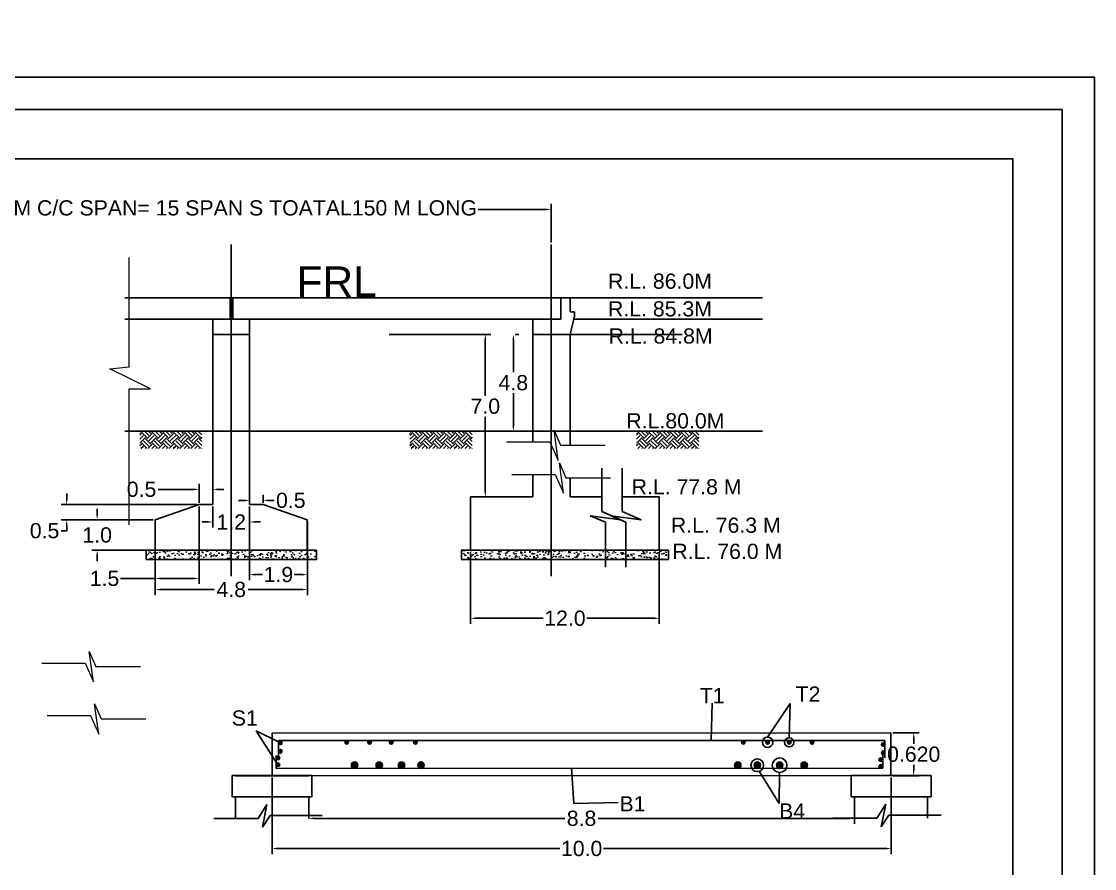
# Model space of a CAD drawing. Header units: millimetres. Extents: x -83 to 417, y 47 to 139.
# Drawn here: x 200.21 to 235.47, y 111.15 to 138.97 of the extents above; entities that cross this region are included whole.
import ezdxf

# ---------------------------------------------------------------- set-up
doc = ezdxf.new("R2010")
doc.units = ezdxf.units.MM
doc.header["$PDMODE"] = 3
doc.header["$PDSIZE"] = -0.7
doc.linetypes.add('DASHED2', pattern=[9.525, 6.35, -3.175])
doc.layers.add('kacha rasta', color=7, linetype='Continuous')
doc.styles.add('.1', font='arial.ttf', dxfattribs={"height": 0.1})
doc.styles.get("Standard").update_dxf_attribs({"font": 'Arial'})
doc.dimstyles.get("Standard").update_dxf_attribs({"dimtxt": 0.5, "dimasz": 0.18, "dimexe": 0.18, "dimexo": 0.0625, "dimgap": 0.09, "dimtad": 0, "dimtih": 1, "dimtoh": 1, "dimdec": 1, "dimzin": 0, "dimdsep": 46, "dimtxsty": 'Standard', "dimcen": 0.09, "dimadec": 0, "dimazin": 0, "dimtfac": 1, "dimtdec": 1, "dimtofl": 0, "dimtmove": 0, "dimatfit": 3, "dimfxl": 1, "dimtolj": 1, "dimtzin": 0, "dimarcsym": 0})

# ---------------------------------------------------------------- blocks, each defined once
blk = doc.blocks.new('*D196')
at = {"color": 0, "lineweight": -2, "transparency": 16777216}
for p, q in [((228.84, 115.604), (229.705, 115.604)), ((229.525, 115.424), (229.525, 115.247)), ((229.525, 114.38), (229.525, 114.557)), ((228.846, 114.2), (229.705, 114.2))]:
    blk.add_line(p, q, dxfattribs=at)
at = {"color": 0, "transparency": 16777216}
for points in [[(229.495, 115.424), (229.555, 115.424), (229.525, 115.604)], [(229.495, 114.38), (229.555, 114.38), (229.525, 114.2)]]:
    blk.add_solid(points, dxfattribs=at)
at = {"layer": 'Defpoints', "color": 0, "transparency": 16777216}
for p in [(228.777, 115.604), (229.525, 115.604), (228.784, 114.2)]:
    blk.add_point(p, dxfattribs=at)
at = {"color": 0, "lineweight": 30, "transparency": 16777216, "insert": (229.525, 114.902), "char_height": 0.5, "attachment_point": 5}
blk.add_mtext('\\A1;0.620', dxfattribs=at)
blk = doc.blocks.new('*D197')
at = {"color": 0, "lineweight": -2, "transparency": 16777216}
for p, q in [((227.578, 113.446), (227.578, 112.617)), ((209.649, 112.859), (209.649, 112.977)), ((209.829, 112.797), (218.067, 112.797)), ((227.398, 112.797), (219.159, 112.797))]:
    blk.add_line(p, q, dxfattribs=at)
at = {"color": 0, "transparency": 16777216}
for points in [[(209.829, 112.827), (209.829, 112.767), (209.649, 112.797)], [(227.398, 112.827), (227.398, 112.767), (227.578, 112.797)]]:
    blk.add_solid(points, dxfattribs=at)
at = {"layer": 'Defpoints', "color": 0, "transparency": 16777216}
for p in [(227.578, 113.508), (209.649, 112.797), (227.578, 112.797)]:
    blk.add_point(p, dxfattribs=at)
at = {"color": 0, "lineweight": 30, "transparency": 16777216, "insert": (218.613, 112.797), "char_height": 0.5, "attachment_point": 5}
blk.add_mtext('\\A1;8.8', dxfattribs=at)
blk = doc.blocks.new('*D198')
at = {"color": 0, "lineweight": -2, "transparency": 16777216}
for p, q in [((208.448, 114.138), (208.448, 111.627)), ((228.784, 114.138), (228.784, 111.627)), ((208.628, 111.807), (217.901, 111.807)), ((228.604, 111.807), (219.331, 111.807))]:
    blk.add_line(p, q, dxfattribs=at)
at = {"color": 0, "transparency": 16777216}
for points in [[(208.628, 111.837), (208.628, 111.777), (208.448, 111.807)], [(228.604, 111.837), (228.604, 111.777), (228.784, 111.807)]]:
    blk.add_solid(points, dxfattribs=at)
at = {"layer": 'Defpoints', "color": 0, "transparency": 16777216}
for p in [(208.448, 114.2), (228.784, 114.2), (228.784, 111.807)]:
    blk.add_point(p, dxfattribs=at)
at = {"color": 0, "lineweight": 30, "transparency": 16777216, "insert": (218.616, 111.807), "char_height": 0.5, "attachment_point": 5}
blk.add_mtext('\\A1;10.0', dxfattribs=at)
blk = doc.blocks.new('*D201')
at = {"color": 0, "lineweight": -2, "transparency": 16777216}
for p, q in [((206.054, 123.166), (206.054, 123.784)), ((206.504, 123.166), (206.504, 123.784)), ((205.874, 123.604), (204.705, 123.604)), ((206.684, 123.604), (206.864, 123.604))]:
    blk.add_line(p, q, dxfattribs=at)
at = {"color": 0, "transparency": 16777216}
for points in [[(205.874, 123.634), (205.874, 123.574), (206.054, 123.604)], [(206.684, 123.634), (206.684, 123.574), (206.504, 123.604)]]:
    blk.add_solid(points, dxfattribs=at)
at = {"layer": 'Defpoints', "color": 0, "transparency": 16777216}
for p in [(206.504, 123.604), (206.054, 123.104), (206.504, 123.104)]:
    blk.add_point(p, dxfattribs=at)
at = {"color": 0, "lineweight": 0, "transparency": 16777216, "insert": (204.158, 123.604), "char_height": 0.5, "attachment_point": 5}
blk.add_mtext('\\A1;0.5', dxfattribs=at)
blk = doc.blocks.new('*D202')
at = {"color": 0, "lineweight": -2, "transparency": 16777216}
for p, q in [((206.504, 123.041), (206.504, 122.352)), ((207.704, 123.041), (207.704, 122.352)), ((206.324, 122.532), (206.144, 122.532)), ((207.884, 122.532), (208.064, 122.532))]:
    blk.add_line(p, q, dxfattribs=at)
at = {"color": 0, "transparency": 16777216}
for points in [[(206.324, 122.562), (206.324, 122.502), (206.504, 122.532)], [(207.884, 122.562), (207.884, 122.502), (207.704, 122.532)]]:
    blk.add_solid(points, dxfattribs=at)
at = {"layer": 'Defpoints', "color": 0, "transparency": 16777216}
for p in [(206.504, 123.104), (207.704, 123.104), (207.704, 122.532)]:
    blk.add_point(p, dxfattribs=at)
at = {"color": 0, "lineweight": 0, "transparency": 16777216, "insert": (207.104, 122.532), "char_height": 0.5, "attachment_point": 5}
blk.add_mtext('\\A1;1.2', dxfattribs=at)
blk = doc.blocks.new('*D203')
at = {"color": 0, "lineweight": -2, "transparency": 16777216}
for p, q in [((207.704, 123.166), (207.704, 123.421)), ((208.154, 123.166), (208.154, 123.421)), ((207.524, 123.241), (207.344, 123.241)), ((208.334, 123.241), (208.514, 123.241))]:
    blk.add_line(p, q, dxfattribs=at)
at = {"color": 0, "transparency": 16777216}
for points in [[(207.524, 123.271), (207.524, 123.211), (207.704, 123.241)], [(208.334, 123.271), (208.334, 123.211), (208.154, 123.241)]]:
    blk.add_solid(points, dxfattribs=at)
at = {"layer": 'Defpoints', "color": 0, "transparency": 16777216}
for p in [(207.704, 123.104), (208.154, 123.241), (208.154, 123.104)]:
    blk.add_point(p, dxfattribs=at)
at = {"color": 0, "lineweight": 0, "transparency": 16777216, "insert": (209.061, 123.241), "char_height": 0.5, "attachment_point": 5}
blk.add_mtext('\\A1;0.5', dxfattribs=at)
blk = doc.blocks.new('*D204')
at = {"color": 0, "lineweight": -2, "transparency": 16777216}
for p, q in [((202.699, 122.784), (202.699, 122.964)), ((204.541, 122.604), (202.519, 122.604)), ((204.541, 121.604), (202.519, 121.604)), ((202.699, 121.424), (202.699, 121.244))]:
    blk.add_line(p, q, dxfattribs=at)
at = {"color": 0, "transparency": 16777216}
for points in [[(202.669, 122.784), (202.729, 122.784), (202.699, 122.604)], [(202.669, 121.424), (202.729, 121.424), (202.699, 121.604)]]:
    blk.add_solid(points, dxfattribs=at)
at = {"layer": 'Defpoints', "color": 0, "transparency": 16777216}
for p in [(204.604, 122.604), (202.699, 121.604), (204.604, 121.604)]:
    blk.add_point(p, dxfattribs=at)
at = {"color": 0, "lineweight": 0, "transparency": 16777216, "insert": (202.699, 122.104), "char_height": 0.5, "attachment_point": 5}
blk.add_mtext('\\A1;1.0', dxfattribs=at)
blk = doc.blocks.new('*D155')
at = {"color": 0, "lineweight": -2, "transparency": 16777216}
for p, q in [((201.698, 123.284), (201.698, 123.464)), ((205.991, 123.104), (201.518, 123.104)), ((204.541, 122.604), (201.518, 122.604)), ((201.698, 122.424), (201.698, 122.244)), ((201.698, 122.244), (201.518, 122.244))]:
    blk.add_line(p, q, dxfattribs=at)
at = {"color": 0, "transparency": 16777216}
for points in [[(201.668, 123.284), (201.728, 123.284), (201.698, 123.104)], [(201.668, 122.424), (201.728, 122.424), (201.698, 122.604)]]:
    blk.add_solid(points, dxfattribs=at)
at = {"layer": 'Defpoints', "color": 0, "transparency": 16777216}
for p in [(206.054, 123.104), (201.698, 122.604), (204.604, 122.604)]:
    blk.add_point(p, dxfattribs=at)
at = {"color": 0, "lineweight": 0, "transparency": 16777216, "insert": (200.971, 122.244), "char_height": 0.5, "attachment_point": 5}
blk.add_mtext('\\A1;0.5', dxfattribs=at)
blk = doc.blocks.new('*D205')
at = {"color": 0, "lineweight": -2, "transparency": 16777216}
for p, q in [((204.604, 121.541), (204.604, 120.133)), ((209.604, 121.541), (209.604, 120.133)), ((204.784, 120.313), (206.548, 120.313)), ((209.424, 120.313), (207.659, 120.313))]:
    blk.add_line(p, q, dxfattribs=at)
at = {"color": 0, "transparency": 16777216}
for points in [[(204.784, 120.343), (204.784, 120.283), (204.604, 120.313)], [(209.424, 120.343), (209.424, 120.283), (209.604, 120.313)]]:
    blk.add_solid(points, dxfattribs=at)
at = {"layer": 'Defpoints', "color": 0, "transparency": 16777216}
for p in [(204.604, 121.604), (209.604, 121.604), (209.604, 120.313)]:
    blk.add_point(p, dxfattribs=at)
at = {"color": 0, "lineweight": 0, "transparency": 16777216, "insert": (207.104, 120.313), "char_height": 0.5, "attachment_point": 5}
blk.add_mtext('\\A1;4.8', dxfattribs=at)
blk = doc.blocks.new('*D156')
at = {"color": 0, "lineweight": -2, "transparency": 16777216}
for p, q in [((206.054, 123.041), (206.054, 120.498)), ((204.604, 122.541), (204.604, 120.498)), ((204.604, 120.678), (203.464, 120.678)), ((205.874, 120.678), (204.784, 120.678))]:
    blk.add_line(p, q, dxfattribs=at)
at = {"color": 0, "transparency": 16777216}
for points in [[(204.784, 120.708), (204.784, 120.648), (204.604, 120.678)], [(205.874, 120.708), (205.874, 120.648), (206.054, 120.678)]]:
    blk.add_solid(points, dxfattribs=at)
at = {"layer": 'Defpoints', "color": 0, "transparency": 16777216}
for p in [(206.054, 123.104), (204.604, 122.604), (206.054, 120.678)]:
    blk.add_point(p, dxfattribs=at)
at = {"color": 0, "lineweight": 0, "transparency": 16777216, "insert": (202.94, 120.678), "char_height": 0.5, "attachment_point": 5}
blk.add_mtext('\\A1;1.5', dxfattribs=at)
blk = doc.blocks.new('*D206')
at = {"color": 0, "lineweight": -2, "transparency": 16777216}
for p, q in [((207.704, 123.041), (207.704, 120.623)), ((209.604, 122.541), (209.604, 120.623)), ((207.884, 120.803), (208.131, 120.803)), ((209.424, 120.803), (209.176, 120.803))]:
    blk.add_line(p, q, dxfattribs=at)
at = {"color": 0, "transparency": 16777216}
for points in [[(207.884, 120.833), (207.884, 120.773), (207.704, 120.803)], [(209.424, 120.833), (209.424, 120.773), (209.604, 120.803)]]:
    blk.add_solid(points, dxfattribs=at)
at = {"layer": 'Defpoints', "color": 0, "transparency": 16777216}
for p in [(207.704, 123.104), (209.604, 122.604), (209.604, 120.803)]:
    blk.add_point(p, dxfattribs=at)
at = {"color": 0, "lineweight": 0, "transparency": 16777216, "insert": (208.654, 120.803), "char_height": 0.5, "attachment_point": 5}
blk.add_mtext('\\A1;1.9', dxfattribs=at)
blk = doc.blocks.new('*D212')
at = {"color": 0, "lineweight": -2, "transparency": 16777216}
for p, q in [((185.433, 132.861), (185.433, 132.979)), ((217.612, 131.708), (217.612, 132.979)), ((185.613, 132.799), (187.833, 132.799)), ((217.432, 132.799), (215.212, 132.799))]:
    blk.add_line(p, q, dxfattribs=at)
at = {"color": 0, "transparency": 16777216}
for points in [[(185.613, 132.829), (185.613, 132.769), (185.433, 132.799)], [(217.432, 132.829), (217.432, 132.769), (217.612, 132.799)]]:
    blk.add_solid(points, dxfattribs=at)
at = {"layer": 'Defpoints', "color": 0, "transparency": 16777216}
for p in [(185.433, 132.799), (217.612, 132.799), (217.612, 131.646)]:
    blk.add_point(p, dxfattribs=at)
at = {"color": 0, "lineweight": 30, "transparency": 16777216, "insert": (201.522, 132.799), "char_height": 0.5, "attachment_point": 5}
blk.add_mtext('\\A1;14 PIERS AND 02 ABUTMENTS @ 10M C/C SPAN= 15 SPAN S TOATAL150 M LONG', dxfattribs=at)
blk = doc.blocks.new('*D215')
at = {"color": 0, "lineweight": -2, "transparency": 16777216}
for p, q in [((214.967, 121.541), (214.967, 119.19)), ((221.167, 121.541), (221.167, 119.19)), ((215.147, 119.37), (217.352, 119.37)), ((220.987, 119.37), (218.782, 119.37))]:
    blk.add_line(p, q, dxfattribs=at)
at = {"color": 0, "transparency": 16777216}
for points in [[(215.147, 119.4), (215.147, 119.34), (214.967, 119.37)], [(220.987, 119.4), (220.987, 119.34), (221.167, 119.37)]]:
    blk.add_solid(points, dxfattribs=at)
at = {"layer": 'Defpoints', "color": 0, "transparency": 16777216}
for p in [(214.967, 121.604), (221.167, 121.604), (221.167, 119.37)]:
    blk.add_point(p, dxfattribs=at)
at = {"color": 0, "lineweight": 0, "transparency": 16777216, "insert": (218.067, 119.37), "char_height": 0.5, "attachment_point": 5}
blk.add_mtext('\\A1;12.0', dxfattribs=at)
blk = doc.blocks.new('*D213')
at = {"color": 0, "lineweight": -2, "transparency": 16777216}
for p, q in [((216.434, 128.69), (216.552, 128.69)), ((216.372, 128.51), (216.372, 127.45)), ((216.372, 125.7), (216.372, 126.76)), ((217.686, 125.52), (216.192, 125.52))]:
    blk.add_line(p, q, dxfattribs=at)
at = {"color": 0, "transparency": 16777216}
for points in [[(216.342, 128.51), (216.402, 128.51), (216.372, 128.69)], [(216.342, 125.7), (216.402, 125.7), (216.372, 125.52)]]:
    blk.add_solid(points, dxfattribs=at)
at = {"layer": 'Defpoints', "color": 0, "transparency": 16777216}
for p in [(216.372, 128.69), (216.372, 125.52), (217.749, 125.52)]:
    blk.add_point(p, dxfattribs=at)
at = {"color": 0, "lineweight": 0, "transparency": 16777216, "insert": (216.372, 127.105), "char_height": 0.5, "attachment_point": 5}
blk.add_mtext('\\A1;4.8', dxfattribs=at)
blk = doc.blocks.new('*D214')
at = {"color": 0, "lineweight": -2, "transparency": 16777216}
for p, q in [((212.296, 128.69), (215.631, 128.69)), ((215.451, 128.51), (215.451, 126.678)), ((215.451, 123.544), (215.451, 125.987)), ((215.029, 123.364), (215.631, 123.364))]:
    blk.add_line(p, q, dxfattribs=at)
at = {"color": 0, "transparency": 16777216}
for points in [[(215.421, 128.51), (215.481, 128.51), (215.451, 128.69)], [(215.421, 123.544), (215.481, 123.544), (215.451, 123.364)]]:
    blk.add_solid(points, dxfattribs=at)
at = {"layer": 'Defpoints', "color": 0, "transparency": 16777216}
for p in [(212.233, 128.69), (214.967, 123.364), (215.451, 123.364)]:
    blk.add_point(p, dxfattribs=at)
at = {"color": 0, "lineweight": 0, "transparency": 16777216, "insert": (215.451, 126.333), "char_height": 0.5, "attachment_point": 5}
blk.add_mtext('\\A1;7.0', dxfattribs=at)

msp = doc.modelspace()

# ---------------------------------------------------------------- hatches: boundary and pattern name
at = {"lineweight": 0}
h = msp.add_hatch(dxfattribs=at)
h.set_pattern_fill('AR-CONC', color=6, scale=0.05, style=0)
h.set_pattern_definition([(50, (-205.38177, -158.38625), (0.35863009, -0.03137607), [0.0375, -0.4125]), (355, (-205.38177, -158.38625), (-0.06937567, 0.37609607), [0.03, -0.33]), (100.4514, (-205.35188, -158.38887), (0.2892547, 0.34471977), [0.0318701, -0.35057106]), (46.1842, (-205.38177, -158.28625), (0.53362052, -0.0827595), [0.05625, -0.61875]), (96.6356, (-205.3373, -158.29315), (0.46733135, 0.48705894), [0.04780514, -0.5258565]), (351.1842, (-205.38177, -158.28625), (0.467331, 0.4870593), [0.045, -0.495]), (21, (-205.33177, -158.31125), (0.29845353, -0.20130945), [0.0375, -0.4125]), (326, (-205.33177, -158.31125), (0.12165767, 0.36257502), [0.03, -0.33]), (71.4514, (-205.3069, -158.32803), (0.42011131, 0.16126525), [0.0318701, -0.35057106]), (37.5, (-205.38177, -158.38625), (0.006079928, 0.166446927), [0, -0.326, 0, -0.335, 0, -0.33125]), (7.5, (-205.38177, -158.38625), (0.13153477, 0.197205856), [0, -0.191, 0, -0.3185, 0, -0.12625]), (327.5, (-205.49327, -158.38625), (0.266911218, -0.011277436), [0, -0.125, 0, -0.39, 0, -0.5175]), (317.5, (-205.54327, -158.38625), (0.29159308, 0.05005249), [0, -0.1625, 0, -0.259, 0, -0.3675])])
h.paths.add_polyline_path([(207.1036, 121.6035), (204.3036, 121.6035), (204.3036, 121.3035), (207.1036, 121.3035)])
h.paths.add_polyline_path([(209.9036, 121.6035), (207.1036, 121.6035), (207.1036, 121.3035), (209.9036, 121.3035)])
h = msp.add_hatch(dxfattribs=at)
h.set_pattern_fill('AR-CONC', scale=0.05, style=0)
h.set_pattern_definition([(130, (608.42657, -158.12606), (-0.3586301, -0.03137607), [0.0375, -0.4125]), (185, (608.42657, -158.12606), (0.06937567, 0.37609607), [0.03, -0.33]), (79.5486, (608.39668, -158.12868), (-0.2892547, 0.34471977), [0.0318701, -0.35057106]), (133.8158, (608.42657, -158.02606), (-0.53362052, -0.0827595), [0.05625, -0.61875]), (83.3644, (608.3821, -158.03296), (-0.46733135, 0.48705894), [0.04780514, -0.5258565]), (188.8158, (608.42657, -158.02606), (-0.467331, 0.4870593), [0.045, -0.495]), (159, (608.37657, -158.05106), (-0.29845353, -0.20130945), [0.0375, -0.4125]), (214, (608.37657, -158.05106), (-0.12165767, 0.36257502), [0.03, -0.33]), (108.5486, (608.3517, -158.06784), (-0.42011131, 0.16126525), [0.0318701, -0.35057106]), (142.5, (608.42657, -158.12606), (-0.006079928, 0.166446927), [0, -0.326, 0, -0.335, 0, -0.33125]), (172.5, (608.42657, -158.12606), (-0.13153477, 0.197205856), [0, -0.191, 0, -0.3185, 0, -0.12625]), (212.5, (608.53807, -158.12606), (-0.266911218, -0.011277436), [0, -0.125, 0, -0.39, 0, -0.5175]), (222.5, (608.58807, -158.12606), (-0.29159308, 0.05005249), [0, -0.1625, 0, -0.259, 0, -0.3675])])
h.paths.add_polyline_path([(214.6616, 121.6035), (217.6116, 121.6035), (217.6116, 121.3035), (214.6616, 121.3035)])
h.paths.add_polyline_path([(217.6116, 121.6035), (221.4616, 121.6035), (221.4616, 121.3035), (217.6116, 121.3035)])
h = msp.add_hatch(dxfattribs=at)
h.set_pattern_fill('AR-CONC', scale=0.05, style=0)
h.set_pattern_definition([(130, (608.43157, -158.12606), (-0.3586301, -0.03137607), [0.0375, -0.4125]), (185, (608.43157, -158.12606), (0.06937567, 0.37609607), [0.03, -0.33]), (79.5486, (608.40168, -158.12868), (-0.2892547, 0.34471977), [0.0318701, -0.35057106]), (133.8158, (608.43157, -158.02606), (-0.53362052, -0.0827595), [0.05625, -0.61875]), (83.3644, (608.3871, -158.03296), (-0.46733135, 0.48705894), [0.04780514, -0.5258565]), (188.8158, (608.43157, -158.02606), (-0.467331, 0.4870593), [0.045, -0.495]), (159, (608.38157, -158.05106), (-0.29845353, -0.20130945), [0.0375, -0.4125]), (214, (608.38157, -158.05106), (-0.12165767, 0.36257502), [0.03, -0.33]), (108.5486, (608.3567, -158.06784), (-0.42011131, 0.16126525), [0.0318701, -0.35057106]), (142.5, (608.43157, -158.12606), (-0.006079928, 0.166446927), [0, -0.326, 0, -0.335, 0, -0.33125]), (172.5, (608.43157, -158.12606), (-0.13153477, 0.197205856), [0, -0.191, 0, -0.3185, 0, -0.12625]), (212.5, (608.54307, -158.12606), (-0.266911218, -0.011277436), [0, -0.125, 0, -0.39, 0, -0.5175]), (222.5, (608.59307, -158.12606), (-0.29159308, 0.05005249), [0, -0.1625, 0, -0.259, 0, -0.3675])])
h.paths.add_polyline_path([(214.6666, 121.6035), (217.6166, 121.6035), (217.6166, 121.3035), (214.6666, 121.3035)])
h.paths.add_polyline_path([(217.6166, 121.6035), (221.4666, 121.6035), (221.4666, 121.3035), (217.6166, 121.3035)])
at = {"lineweight": 30}
for color, points in [(1, [(208.7766, 115.2782, 1), (208.6578, 115.2782, 1)]), (1, [(210.956, 115.2957, 1), (210.8372, 115.2957, 1)]), (1, [(211.709, 115.2957, 1), (211.5902, 115.2957, 1)]), (1, [(212.4196, 115.2957, 1), (212.3008, 115.2957, 1)]), (1, [(213.216, 115.2957, 1), (213.0972, 115.2957, 1)]), (1, [(223.9873, 115.2957, 1), (223.8685, 115.2957, 1)]), (1, [(224.7837, 115.2957, 1), (224.665, 115.2957, 1)]), (1, [(225.4943, 115.2957, 1), (225.3755, 115.2957, 1)]), (1, [(226.2473, 115.2957, 1), (226.1285, 115.2957, 1)]), (1, [(228.5822, 115.2247, 1), (228.4634, 115.2247, 1)]), (1, [(208.7766, 115.0027, 1), (208.6578, 115.0027, 1)]), (1, [(228.5822, 114.9492, 1), (228.4634, 114.9492, 1)]), (1, [(208.6957, 114.7781, 1), (208.5769, 114.7781, 1)]), (1, [(208.6957, 114.5595, 1), (208.5769, 114.5595, 1)]), (0, [(211.26, 114.5445, 1), (211.0512, 114.5445, 1)]), (0, [(212.0689, 114.5445, 1), (211.8601, 114.5445, 1)]), (0, [(212.8032, 114.5445, 1), (212.5944, 114.5445, 1)]), (0, [(213.4435, 114.5454, 1), (213.2347, 114.5454, 1)]), (0, [(223.8498, 114.5454, 1), (223.641, 114.5454, 1)]), (0, [(224.4901, 114.5445, 1), (224.2813, 114.5445, 1)]), (0, [(225.2244, 114.5445, 1), (225.0156, 114.5445, 1)]), (0, [(226.0333, 114.5445, 1), (225.8245, 114.5445, 1)]), (1, [(228.5012, 114.7246, 1), (228.3825, 114.7246, 1)]), (1, [(228.5012, 114.506, 1), (228.3825, 114.506, 1)])]:
    msp.add_hatch(color=color, dxfattribs=at).paths.add_polyline_path(points)

# ---------------------------------------------------------------- linework, layer by layer
at = {"color": 5, "linetype": 'DASHED2', "ltscale": 5}
for p, q in [((207.1036, 120.7495), (207.1036, 131.6456)), ((217.6116, 120.7495), (217.6116, 131.6456))]:
    msp.add_line(p, q, dxfattribs=at)
at = {"color": 6, "lineweight": 0}
for p, q in [((203.7521, 127.6288), (203.7521, 131.2144)), ((203.119, 127.5585), (203.7521, 127.6288)), ((204.4556, 126.9024), (203.119, 127.5585)), ((203.7518, 122.4443), (203.7518, 126.9024)), ((203.7518, 126.9024), (204.4556, 126.9024))]:
    msp.add_line(p, q, dxfattribs=at)
at = {"color": 0, "lineweight": 30}
for p, q in [((224.5541, 129.8898), (203.6064, 129.8898)), ((217.9366, 129.1898), (217.9366, 129.8898)), ((217.9366, 129.8898), (218.2366, 129.8898)), ((218.2366, 129.8898), (218.2366, 129.4398)), ((218.2366, 129.4398), (218.3866, 129.4398)), ((218.3866, 129.4398), (218.3866, 129.2898)), ((217.9366, 129.1898), (203.6064, 129.1898)), ((217.6116, 129.1898), (217.9366, 129.1898)), ((218.3866, 129.2898), (218.2416, 128.6898)), ((224.5541, 129.1898), (218.3625, 129.1898)), ((207.7036, 128.6898), (206.5036, 128.6898)), ((218.2416, 128.6898), (217.0116, 128.6898)), ((208.4482, 114.1962), (208.4476, 115.5962)), ((208.6607, 115.3534), (208.6607, 114.8644)), ((228.5767, 115.3608), (228.5767, 114.7913)), ((228.7778, 114.2038), (228.7773, 115.6038)), ((228.5069, 114.4466), (228.5069, 115.0375)), ((208.5776, 114.4392), (208.5776, 114.8644)), ((207.2482, 114.1958), (209.6482, 114.1958)), ((227.5778, 114.2034), (229.9778, 114.2034)), ((207.2487, 112.7958), (207.2484, 113.4958)), ((207.9896, 112.7958), (208.2749, 113.2574)), ((208.2749, 113.2574), (208.1255, 112.5106)), ((209.6487, 112.7967), (209.6482, 113.4967)), ((227.5783, 112.8034), (227.5781, 113.5084)), ((228.3193, 112.8034), (228.6046, 113.265)), ((228.6046, 113.265), (228.4552, 112.5182)), ((229.9783, 112.8043), (229.9781, 113.5043)), ((208.1255, 112.5106), (208.3836, 112.8908)), ((208.3836, 112.8908), (210.0955, 112.8908)), ((228.4552, 112.5182), (228.7133, 112.8984)), ((228.7133, 112.8984), (230.4252, 112.8984)), ((206.5359, 112.7958), (207.9896, 112.7958)), ((226.8655, 112.8034), (228.3193, 112.8034))]:
    msp.add_line(p, q, dxfattribs=at)
at = {"color": 6, "lineweight": 35}
for p, q in [((207.0647, 129.8898), (207.0647, 129.1898)), ((207.1426, 129.8898), (207.1426, 129.1898))]:
    msp.add_line(p, q, dxfattribs=at)
at = {"lineweight": 30, "ltscale": 5}
for p, q in [((206.5036, 123.1035), (206.5036, 129.1898)), ((207.7036, 123.1035), (207.7036, 129.1898)), ((217.0116, 125.1684), (217.0116, 129.1898)), ((217.0116, 125.1684), (217.0116, 128.6898)), ((218.2416, 125.0538), (218.2416, 128.6898)), ((217.0116, 123.3637), (217.0116, 124.0949)), ((218.2416, 123.3637), (218.2416, 123.9809))]:
    msp.add_line(p, q, dxfattribs=at)
at = {"lineweight": 30}
for p, q in [((224.5541, 125.5198), (203.6064, 125.5198)), ((204.6036, 122.6035), (206.0536, 123.1035)), ((206.5036, 123.1035), (206.0536, 123.1035)), ((207.7036, 123.1035), (208.1536, 123.1035)), ((209.6036, 122.6035), (208.1536, 123.1035)), ((214.9666, 121.6035), (214.9666, 123.3637)), ((217.0166, 123.3637), (214.9666, 123.3637)), ((218.2416, 123.3637), (219.2812, 123.3637)), ((219.9527, 123.3637), (221.1666, 123.3637)), ((221.1666, 121.6035), (221.1666, 123.3637)), ((204.6036, 121.6035), (204.6036, 122.6035)), ((209.6036, 121.6035), (209.6036, 122.6035)), ((209.9036, 121.6035), (204.3036, 121.6035)), ((204.3036, 121.3035), (204.3036, 121.6035)), ((209.9036, 121.3035), (204.3036, 121.3035)), ((209.6036, 121.6035), (204.6036, 121.6035)), ((209.9036, 121.3035), (209.9036, 121.6035)), ((214.6616, 121.6035), (221.4616, 121.6035)), ((214.6616, 121.3035), (221.4616, 121.3035)), ((214.6666, 121.6035), (219.3952, 121.6035)), ((214.6666, 121.3035), (214.6666, 121.6035)), ((214.6666, 121.3035), (219.3952, 121.3035)), ((220.0668, 121.6035), (221.4666, 121.6035)), ((220.0668, 121.3035), (221.4666, 121.3035)), ((221.4666, 121.3035), (221.4666, 121.6035))]:
    msp.add_line(p, q, dxfattribs=at)
for p, q in [((204.1071, 125.4877), (204.1392, 125.5198)), ((204.3943, 125.3772), (204.2517, 125.5198)), ((204.4606, 125.4435), (204.3843, 125.5198)), ((204.4606, 125.4877), (204.4927, 125.5198)), ((204.7479, 125.3772), (204.6052, 125.5198)), ((204.8142, 125.4435), (204.7378, 125.5198)), ((204.8142, 125.4877), (204.8463, 125.5198)), ((205.1014, 125.3772), (204.9588, 125.5198)), ((205.1677, 125.4435), (205.0914, 125.5198)), ((205.1677, 125.4877), (205.1999, 125.5198)), ((205.455, 125.3772), (205.3124, 125.5198)), ((205.5213, 125.4435), (205.4449, 125.5198)), ((205.5213, 125.4877), (205.5534, 125.5198)), ((205.8085, 125.3772), (205.6659, 125.5198)), ((205.8748, 125.4435), (205.7985, 125.5198)), ((205.8748, 125.4877), (205.907, 125.5198)), ((206.1429, 125.3964), (206.0195, 125.5198)), ((212.9875, 125.4877), (213.0196, 125.5198)), ((213.2747, 125.3772), (213.1321, 125.5198)), ((213.341, 125.4435), (213.2647, 125.5198)), ((213.341, 125.4877), (213.3732, 125.5198)), ((213.6283, 125.3772), (213.4857, 125.5198)), ((213.6946, 125.4435), (213.6182, 125.5198)), ((213.6946, 125.4877), (213.7267, 125.5198)), ((213.9818, 125.3772), (213.8392, 125.5198)), ((214.0481, 125.4435), (213.9718, 125.5198)), ((214.0481, 125.4877), (214.0803, 125.5198)), ((214.3354, 125.3772), (214.1928, 125.5198)), ((214.4017, 125.4435), (214.3254, 125.5198)), ((214.4017, 125.4877), (214.4338, 125.5198)), ((214.6889, 125.3772), (214.5463, 125.5198)), ((214.7552, 125.4435), (214.6789, 125.5198)), ((214.7552, 125.4877), (214.7874, 125.5198)), ((215.0233, 125.3964), (214.8999, 125.5198)), ((220.43, 125.4877), (220.4621, 125.5198)), ((220.7173, 125.3772), (220.5746, 125.5198)), ((220.7835, 125.4435), (220.7072, 125.5198)), ((220.7835, 125.4877), (220.8157, 125.5198)), ((221.0708, 125.3772), (220.9282, 125.5198)), ((221.1371, 125.4435), (221.0608, 125.5198)), ((221.1371, 125.4877), (221.1692, 125.5198)), ((221.4244, 125.3772), (221.2817, 125.5198)), ((221.4907, 125.4435), (221.4143, 125.5198)), ((221.4907, 125.4877), (221.5228, 125.5198)), ((221.7779, 125.3772), (221.6353, 125.5198)), ((221.8442, 125.4435), (221.7679, 125.5198)), ((221.8442, 125.4877), (221.8763, 125.5198)), ((222.1315, 125.3772), (221.9888, 125.5198)), ((222.1978, 125.4435), (222.1214, 125.5198)), ((222.1978, 125.4877), (222.2299, 125.5198)), ((222.4659, 125.3964), (222.3424, 125.5198)), ((204.1071, 125.4435), (204.0956, 125.4549)), ((204.0956, 125.3879), (204.1512, 125.4435)), ((204.0956, 125.2553), (204.2175, 125.3772)), ((204.1071, 125.1342), (204.2838, 125.3109)), ((204.328, 125.3109), (204.1512, 125.4877)), ((204.3943, 125.0237), (204.2175, 125.2004)), ((204.4606, 125.09), (204.2838, 125.2667)), ((204.328, 125.2667), (204.5048, 125.4435)), ((204.3943, 125.2004), (204.5711, 125.3772)), ((204.4606, 125.1342), (204.6374, 125.3109)), ((204.6816, 125.3109), (204.5048, 125.4877)), ((204.7479, 125.0237), (204.5711, 125.2004)), ((204.8142, 125.09), (204.6374, 125.2667)), ((204.6816, 125.2667), (204.8584, 125.4435)), ((204.7479, 125.2004), (204.9246, 125.3772)), ((204.8142, 125.1342), (204.9909, 125.3109)), ((205.0351, 125.3109), (204.8584, 125.4877)), ((205.1014, 125.0237), (204.9246, 125.2004)), ((205.1677, 125.09), (204.9909, 125.2667)), ((205.0351, 125.2667), (205.2119, 125.4435)), ((205.1014, 125.2004), (205.2782, 125.3772)), ((205.1677, 125.1342), (205.3445, 125.3109)), ((205.3887, 125.3109), (205.2119, 125.4877)), ((205.455, 125.0237), (205.2782, 125.2004)), ((205.5213, 125.09), (205.3445, 125.2667)), ((205.3887, 125.2667), (205.5655, 125.4435)), ((205.455, 125.2004), (205.6318, 125.3772)), ((205.5213, 125.1342), (205.698, 125.3109)), ((205.7422, 125.3109), (205.5655, 125.4877)), ((205.8085, 125.0237), (205.6318, 125.2004)), ((205.8748, 125.09), (205.698, 125.2667)), ((205.7422, 125.2667), (205.919, 125.4435)), ((205.8085, 125.2004), (205.9853, 125.3772)), ((205.8748, 125.1342), (206.0516, 125.3109)), ((206.0958, 125.3109), (205.919, 125.4877)), ((206.1429, 125.0428), (205.9853, 125.2004)), ((206.1429, 125.1754), (206.0516, 125.2667)), ((206.0958, 125.2667), (206.1429, 125.3139)), ((212.9875, 125.4435), (212.976, 125.4549)), ((212.976, 125.3879), (213.0317, 125.4435)), ((212.976, 125.2553), (213.098, 125.3772)), ((212.9875, 125.1342), (213.1642, 125.3109)), ((213.2084, 125.3109), (213.0317, 125.4877)), ((213.2747, 125.0237), (213.098, 125.2004)), ((213.341, 125.09), (213.1642, 125.2667)), ((213.2084, 125.2667), (213.3852, 125.4435)), ((213.2747, 125.2004), (213.4515, 125.3772)), ((213.341, 125.1342), (213.5178, 125.3109)), ((213.562, 125.3109), (213.3852, 125.4877)), ((213.6283, 125.0237), (213.4515, 125.2004)), ((213.6946, 125.09), (213.5178, 125.2667)), ((213.562, 125.2667), (213.7388, 125.4435)), ((213.6283, 125.2004), (213.8051, 125.3772)), ((213.6946, 125.1342), (213.8714, 125.3109)), ((213.9156, 125.3109), (213.7388, 125.4877)), ((213.9818, 125.0237), (213.8051, 125.2004)), ((214.0481, 125.09), (213.8714, 125.2667)), ((213.9156, 125.2667), (214.0923, 125.4435)), ((213.9818, 125.2004), (214.1586, 125.3772)), ((214.0481, 125.1342), (214.2249, 125.3109)), ((214.2691, 125.3109), (214.0923, 125.4877)), ((214.3354, 125.0237), (214.1586, 125.2004)), ((214.4017, 125.09), (214.2249, 125.2667)), ((214.2691, 125.2667), (214.4459, 125.4435)), ((214.3354, 125.2004), (214.5122, 125.3772)), ((214.4017, 125.1342), (214.5785, 125.3109)), ((214.6227, 125.3109), (214.4459, 125.4877)), ((214.6889, 125.0237), (214.5122, 125.2004)), ((214.7552, 125.09), (214.5785, 125.2667)), ((214.6227, 125.2667), (214.7994, 125.4435)), ((214.6889, 125.2004), (214.8657, 125.3772)), ((214.7552, 125.1342), (214.932, 125.3109)), ((214.9762, 125.3109), (214.7994, 125.4877)), ((215.0233, 125.0428), (214.8657, 125.2004)), ((215.0233, 125.1754), (214.932, 125.2667)), ((214.9762, 125.2667), (215.0233, 125.3139)), ((220.43, 125.4435), (220.4186, 125.4549)), ((220.4186, 125.3879), (220.4742, 125.4435)), ((220.4186, 125.2553), (220.5405, 125.3772)), ((220.43, 125.1342), (220.6068, 125.3109)), ((220.651, 125.3109), (220.4742, 125.4877)), ((220.7173, 125.0237), (220.5405, 125.2004)), ((220.7835, 125.09), (220.6068, 125.2667)), ((220.651, 125.2667), (220.8277, 125.4435)), ((220.7173, 125.2004), (220.894, 125.3772)), ((220.7835, 125.1342), (220.9603, 125.3109)), ((221.0045, 125.3109), (220.8277, 125.4877)), ((221.0708, 125.0237), (220.894, 125.2004)), ((221.1371, 125.09), (220.9603, 125.2667)), ((221.0045, 125.2667), (221.1813, 125.4435)), ((221.0708, 125.2004), (221.2476, 125.3772)), ((221.1371, 125.1342), (221.3139, 125.3109)), ((221.3581, 125.3109), (221.1813, 125.4877)), ((221.4244, 125.0237), (221.2476, 125.2004)), ((221.4907, 125.09), (221.3139, 125.2667)), ((221.3581, 125.2667), (221.5348, 125.4435)), ((221.4244, 125.2004), (221.6011, 125.3772)), ((221.4907, 125.1342), (221.6674, 125.3109)), ((221.7116, 125.3109), (221.5348, 125.4877)), ((221.7779, 125.0237), (221.6011, 125.2004)), ((221.8442, 125.09), (221.6674, 125.2667)), ((221.7116, 125.2667), (221.8884, 125.4435)), ((221.7779, 125.2004), (221.9547, 125.3772)), ((221.8442, 125.1342), (222.021, 125.3109)), ((222.0652, 125.3109), (221.8884, 125.4877)), ((222.1315, 125.0237), (221.9547, 125.2004)), ((222.1978, 125.09), (222.021, 125.2667)), ((222.0652, 125.2667), (222.242, 125.4435)), ((222.1315, 125.2004), (222.3082, 125.3772)), ((222.1978, 125.1342), (222.3745, 125.3109)), ((222.4187, 125.3109), (222.242, 125.4877)), ((222.4659, 125.0428), (222.3082, 125.2004)), ((222.4659, 125.1754), (222.3745, 125.2667)), ((222.4187, 125.2667), (222.4659, 125.3139)), ((204.1071, 125.09), (204.0956, 125.1014)), ((204.0956, 125.0343), (204.1512, 125.09)), ((204.1386, 124.9448), (204.2175, 125.0237)), ((204.328, 124.9574), (204.1512, 125.1342)), ((204.2712, 124.9448), (204.2838, 124.9574)), ((204.3596, 124.9448), (204.5048, 125.09)), ((204.4922, 124.9448), (204.5711, 125.0237)), ((204.6816, 124.9574), (204.5048, 125.1342)), ((204.6248, 124.9448), (204.6374, 124.9574)), ((204.7132, 124.9448), (204.8584, 125.09)), ((204.8457, 124.9448), (204.9246, 125.0237)), ((205.0351, 124.9574), (204.8584, 125.1342)), ((204.9783, 124.9448), (204.9909, 124.9574)), ((205.0667, 124.9448), (205.2119, 125.09)), ((205.1993, 124.9448), (205.2782, 125.0237)), ((205.3887, 124.9574), (205.2119, 125.1342)), ((205.3319, 124.9448), (205.3445, 124.9574)), ((205.4203, 124.9448), (205.5655, 125.09)), ((205.5528, 124.9448), (205.6318, 125.0237)), ((205.7422, 124.9574), (205.5655, 125.1342)), ((205.6854, 124.9448), (205.698, 124.9574)), ((205.7738, 124.9448), (205.919, 125.09)), ((205.9064, 124.9448), (205.9853, 125.0237)), ((206.0958, 124.9574), (205.919, 125.1342)), ((206.039, 124.9448), (206.0516, 124.9574)), ((206.1274, 124.9448), (206.1429, 124.9603)), ((212.9875, 125.09), (212.976, 125.1014)), ((212.976, 125.0343), (213.0317, 125.09)), ((213.019, 124.9448), (213.098, 125.0237)), ((213.2084, 124.9574), (213.0317, 125.1342)), ((213.1516, 124.9448), (213.1642, 124.9574)), ((213.24, 124.9448), (213.3852, 125.09)), ((213.3726, 124.9448), (213.4515, 125.0237)), ((213.562, 124.9574), (213.3852, 125.1342)), ((213.5052, 124.9448), (213.5178, 124.9574)), ((213.5936, 124.9448), (213.7388, 125.09)), ((213.7262, 124.9448), (213.8051, 125.0237)), ((213.9156, 124.9574), (213.7388, 125.1342)), ((213.8587, 124.9448), (213.8714, 124.9574)), ((213.9471, 124.9448), (214.0923, 125.09)), ((214.0797, 124.9448), (214.1586, 125.0237)), ((214.2691, 124.9574), (214.0923, 125.1342)), ((214.2123, 124.9448), (214.2249, 124.9574)), ((214.3007, 124.9448), (214.4459, 125.09)), ((214.4333, 124.9448), (214.5122, 125.0237)), ((214.6227, 124.9574), (214.4459, 125.1342)), ((214.5658, 124.9448), (214.5785, 124.9574)), ((214.6542, 124.9448), (214.7994, 125.09)), ((214.7868, 124.9448), (214.8657, 125.0237)), ((214.9762, 124.9574), (214.7994, 125.1342)), ((214.9194, 124.9448), (214.932, 124.9574)), ((215.0078, 124.9448), (215.0233, 124.9603)), ((220.43, 125.09), (220.4186, 125.1014)), ((220.4186, 125.0343), (220.4742, 125.09)), ((220.4616, 124.9448), (220.5405, 125.0237)), ((220.651, 124.9574), (220.4742, 125.1342)), ((220.5941, 124.9448), (220.6068, 124.9574)), ((220.6825, 124.9448), (220.8277, 125.09)), ((220.8151, 124.9448), (220.894, 125.0237)), ((221.0045, 124.9574), (220.8277, 125.1342)), ((220.9477, 124.9448), (220.9603, 124.9574)), ((221.0361, 124.9448), (221.1813, 125.09)), ((221.1687, 124.9448), (221.2476, 125.0237)), ((221.3581, 124.9574), (221.1813, 125.1342)), ((221.3013, 124.9448), (221.3139, 124.9574)), ((221.3896, 124.9448), (221.5348, 125.09)), ((221.5222, 124.9448), (221.6011, 125.0237)), ((221.7116, 124.9574), (221.5348, 125.1342)), ((221.6548, 124.9448), (221.6674, 124.9574)), ((221.7432, 124.9448), (221.8884, 125.09)), ((221.8758, 124.9448), (221.9547, 125.0237)), ((222.0652, 124.9574), (221.8884, 125.1342)), ((222.0084, 124.9448), (222.021, 124.9574)), ((222.0968, 124.9448), (222.242, 125.09)), ((222.2293, 124.9448), (222.3082, 125.0237)), ((222.4187, 124.9574), (222.242, 125.1342)), ((222.3619, 124.9448), (222.3745, 124.9574)), ((222.4503, 124.9448), (222.4659, 124.9603))]:
    msp.add_line(p, q)
at = {"color": 5, "lineweight": 30}
for p, q in [((208.4476, 115.5962), (228.7773, 115.6038)), ((208.6607, 115.3534), (228.5767, 115.3608)), ((208.5776, 114.4392), (228.5069, 114.4466)), ((208.4482, 114.1962), (228.7778, 114.2038))]:
    msp.add_line(p, q, dxfattribs=at)
at = {"color": 0, "lineweight": 30}
for points in [[(207.129, 114.2004), (209.7551, 114.2004), (209.7551, 113.5084), (207.129, 113.5084)], [(230.097, 114.2004), (227.4709, 114.2004), (227.4709, 113.5084), (230.097, 113.5084)]]:
    msp.add_lwpolyline(points, close=True, dxfattribs=at)
for centre, radius in [((208.7172, 115.2782), 0.0594), ((210.8966, 115.2957), 0.0594), ((211.6496, 115.2957), 0.0594), ((212.3602, 115.2957), 0.0594), ((213.1566, 115.2957), 0.0594), ((223.9279, 115.2957), 0.0594), ((224.7243, 115.2957), 0.1703), ((224.7243, 115.2957), 0.0594), ((225.4349, 115.2957), 0.1522), ((225.4349, 115.2957), 0.0594), ((226.1879, 115.2957), 0.0594), ((228.5228, 115.2247), 0.0594), ((208.7172, 115.0027), 0.0594), ((228.5228, 114.9492), 0.0594), ((208.6363, 114.7781), 0.0594), ((208.6363, 114.5595), 0.0594), ((211.1556, 114.5445), 0.1044), ((211.9645, 114.5445), 0.1044), ((212.6988, 114.5445), 0.1044), ((213.3391, 114.5454), 0.1044), ((223.7454, 114.5454), 0.1044), ((224.3857, 114.5445), 0.2087), ((224.3857, 114.5445), 0.1044), ((225.12, 114.5445), 0.2402), ((225.12, 114.5445), 0.1044), ((225.9289, 114.5445), 0.1044), ((228.4419, 114.7246), 0.0594), ((228.4419, 114.506), 0.0594)]:
    msp.add_circle(centre, radius, dxfattribs=at)
at = {"layer": 'kacha rasta', "color": 1, "linetype": 'Continuous', "lineweight": 20}
for p, q in [((217.849, 124.5475), (217.7097, 125.5485)), ((217.7097, 125.5485), (217.925, 125.0543)), ((216.1521, 125.1684), (217.5704, 125.1684)), ((217.5704, 125.1684), (217.849, 124.5475)), ((217.925, 125.0538), (219.394, 125.0538)), ((218.0241, 123.474), (217.8848, 124.4751)), ((217.8848, 124.4751), (218.1001, 123.9809)), ((216.3272, 124.0949), (217.7455, 124.0949)), ((217.7455, 124.0949), (218.0241, 123.474)), ((218.1001, 123.9809), (219.569, 123.9809)), ((202.5801, 117.2776), (202.4408, 118.2786)), ((202.4408, 118.2786), (202.6561, 117.7845)), ((200.8832, 117.8985), (202.3015, 117.8985)), ((202.3015, 117.8985), (202.5801, 117.2776)), ((202.6561, 117.7839), (204.1251, 117.7839)), ((202.7552, 115.5586), (202.6159, 116.5597)), ((202.6159, 116.5597), (202.8312, 116.0655)), ((201.0583, 116.1795), (202.4766, 116.1795)), ((202.4766, 116.1795), (202.7552, 115.5586)), ((202.8312, 116.0655), (204.3001, 116.0655))]:
    msp.add_line(p, q, dxfattribs=at)
at = {"layer": 'kacha rasta', "linetype": 'Continuous'}
for p, q in [((219.2812, 124.2951), (219.2812, 122.8768)), ((219.9527, 124.2951), (219.9527, 122.8768)), ((219.9021, 122.5982), (218.901, 122.7375)), ((218.901, 122.7375), (219.3952, 122.5223)), ((219.2812, 122.8768), (219.9021, 122.5982)), ((220.5736, 122.5982), (219.5726, 122.7375)), ((219.5726, 122.7375), (220.0668, 122.5223)), ((219.9527, 122.8768), (220.5736, 122.5982)), ((219.3952, 122.5223), (219.3952, 121.0533)), ((220.0668, 122.5223), (220.0668, 121.0533))]:
    msp.add_line(p, q, dxfattribs=at)
at = {"layer": 'kacha rasta', "color": 1, "linetype": 'Continuous', "lineweight": 30}
msp.add_lwpolyline([(100.4665, 137.1408), (235.4665, 137.1408), (235.4665, 47.1408), (100.4665, 47.1408)], close=True, dxfattribs=at)
at = {"layer": 'kacha rasta', "linetype": 'Continuous', "lineweight": 30}
msp.add_lwpolyline([(101.5303, 136.077), (234.4027, 136.077), (234.4027, 48.2046), (101.5303, 48.2046)], close=True, dxfattribs=at)
at = {"layer": 'kacha rasta', "color": 5, "linetype": 'Continuous', "lineweight": 30}
msp.add_lwpolyline([(103.1481, 134.4592), (232.7849, 134.4592), (232.7849, 49.8224), (103.1481, 49.8224)], close=True, dxfattribs=at)

# ---------------------------------------------------------------- texts
at = {"insert": (209.2475, 130.9271), "char_height": 1, "attachment_point": 1}
msp.add_mtext_dynamic_manual_height_columns('{\\C5;FRL}', width=6.792881, gutter_width=12.5, heights=[0], dxfattribs=at)
at = {"color": 6, "lineweight": 0, "char_height": 0.5, "style": '.1'}
for s, insert, width, attachment_point in [('R.L. 86.0M', (219.4807, 130.693), 4.332382, 1), ('R.L. 85.3M', (219.4807, 129.7837), 4.303423, 1), ('R.L. 84.8M', (219.5026, 128.8916), 4.303423, 1), ('R.L.80.0M', (223.3067, 126.1057), 4.380141, 3), ('R.L. 77.8 M', (223.8686, 123.9375), 4.238991, 3), ('R.L. 76.3 M', (225.1563, 122.6763), 4.091525, 3), ('R.L. 76.0 M', (225.2073, 121.8182), 4.07909, 3)]:
    msp.add_mtext(s, dxfattribs=dict(at, insert=insert, width=width, attachment_point=attachment_point))
at = {"color": 0, "lineweight": 30, "char_height": 0.5, "width": 0.201188, "attachment_point": 1, "style": '.1'}
for s, insert in [('T1', (222.4971, 117.0785)), ('T2', (225.6463, 117.1316)), ('S1', (207.1211, 116.3452)), ('B1', (219.859, 113.5251)), ('B4', (225.1036, 113.2894))]:
    msp.add_mtext(s, dxfattribs=dict(at, insert=insert))

# ---------------------------------------------------------------- dimensions: what is measured, and where the dimension line sits
at = {"color": 0, "lineweight": 30}
for base, p1, p2, text, picture, middle in [((217.6116, 132.7987), (185.4332, 132.7987), (217.6116, 131.6456), '14 PIERS AND 02 ABUTMENTS @ 10M C/C SPAN= 15 SPAN S TOATAL150 M LONG', '*D212', (201.5224, 132.7987)), ((228.7839, 111.8066), (208.4482, 114.2004), (228.7839, 114.2004), '10.0', '*D198', (218.616, 111.8066)), ((227.5781, 112.7967), (209.6487, 112.7967), (227.5781, 113.5084), '8.8', '*D197', (218.6134, 112.7967))]:
    dim = msp.add_linear_dim(base=base, p1=p1, p2=p2, text=text, dimstyle='Standard', dxfattribs=at)
    dim.commit()
    dim.dimension.update_dxf_attribs({"geometry": picture, "text_midpoint": middle})
at = {"color": 6, "lineweight": 0}
for base, p1, p2, text, picture, middle in [((215.4514, 123.3637), (212.2331, 128.6898), (214.9666, 123.3637), '7.0', '*D214', (215.4514, 126.3327)), ((216.372, 125.5198), (216.372, 128.6898), (217.7485, 125.5198), '4.8', '*D213', (216.372, 127.1048))]:
    dim = msp.add_linear_dim(base=base, p1=p1, p2=p2, angle=90, text=text, dimstyle='Standard', dxfattribs=at)
    dim.commit()
    dim.dimension.update_dxf_attribs({"geometry": picture, "text_midpoint": middle, "dimtype": 160})
for base, p1, p2, picture, middle in [((206.5036198161, 123.6039564477), (206.0536198161, 123.1035489543), (206.5036198161, 123.1035489543), '*D201', (204.1578183154, 123.6039564477)), ((206.0536198161, 120.6776909094), (204.6036198161, 122.6035489543), (206.0536198161, 123.1035489543), '*D156', (202.9400625173, 120.6776909094)), ((207.7036, 122.5318), (206.5036, 123.1035), (207.7036, 123.1035), '*D202', (207.1036, 122.5318))]:
    dim = msp.add_linear_dim(base=base, p1=p1, p2=p2, dimstyle='Standard', dxfattribs=at)
    dim.commit()
    dim.dimension.update_dxf_attribs({"geometry": picture, "text_midpoint": middle, "dimtype": 160})
dim = msp.add_linear_dim(base=(201.6983, 122.6035), p1=(206.0536, 123.1035), p2=(204.6036, 122.6035), angle=90, dimstyle='Standard', dxfattribs=at)
dim.commit()
dim.dimension.update_dxf_attribs({"geometry": '*D155', "text_midpoint": (200.9713, 122.2435)})
for base, p1, p2, picture, middle in [((208.1536198161, 123.2412312812), (207.7036198161, 123.1035489543), (208.1536198161, 123.1035489543), '*D203', (209.0606457369, 123.2412312812)), ((209.6036, 120.8027), (207.7036, 123.1035), (209.6036, 122.6035), '*D206', (208.6536, 120.8027))]:
    dim = msp.add_linear_dim(base=base, p1=p1, p2=p2, dimstyle='Standard', dxfattribs=at)
    dim.commit()
    dim.dimension.update_dxf_attribs({"geometry": picture, "text_midpoint": middle})
dim = msp.add_linear_dim(base=(202.6987, 121.6035), p1=(204.6036, 122.6035), p2=(204.6036, 121.6035), angle=90, dimstyle='Standard', dxfattribs=at)
dim.commit()
dim.dimension.update_dxf_attribs({"geometry": '*D204', "text_midpoint": (202.6987, 122.1035), "dimtype": 160})
for base, p1, p2, text, picture, middle in [((209.6036, 120.3127), (204.6036, 121.6035), (209.6036, 121.6035), '4.8', '*D205', (207.1036, 120.3127)), ((221.1666, 119.3704), (214.9666, 121.6035), (221.1666, 121.6035), '12.0', '*D215', (218.0666, 119.3704))]:
    dim = msp.add_linear_dim(base=base, p1=p1, p2=p2, text=text, dimstyle='Standard', dxfattribs=at)
    dim.commit()
    dim.dimension.update_dxf_attribs({"geometry": picture, "text_midpoint": middle})
at = {"color": 0, "lineweight": 30}
dim = msp.add_linear_dim(base=(229.525, 115.6038), p1=(228.7839, 114.2004), p2=(228.7773, 115.6038), angle=90, text='0.620', dimstyle='Standard', dxfattribs=at)
dim.commit()
dim.dimension.update_dxf_attribs({"geometry": '*D196', "text_midpoint": (229.525, 114.9021)})

# ---------------------------------------------------------------- leaders
at = {"color": 6, "lineweight": 0}
msp.add_leader([(218.2416, 128.6898), (221.9188, 128.6898)], dimstyle='Standard', override={"dimgap": 0, "dimtad": 0}, dxfattribs=at)
at = {"color": 0, "lineweight": 30}
for points in [[(222.8663, 115.3587), (222.8991, 116.5816)], [(224.7243, 115.466), (225.4706, 116.5684)], [(225.4349, 115.4479), (225.4706, 116.5684)], [(208.7172, 115.2782), (207.9206, 115.6704)], [(208.6363, 114.5595), (207.9206, 115.6704)], [(218.2872, 114.4428), (218.3566, 113.2822), (219.8142, 113.3169)], [(224.445, 114.3444), (225.1036, 113.2894)], [(225.12, 114.3043), (225.1036, 113.2894)]]:
    msp.add_leader(points, dimstyle='Standard', override={"dimgap": 0, "dimtad": 0}, dxfattribs=at)

doc.saveas('drawing.dxf')
